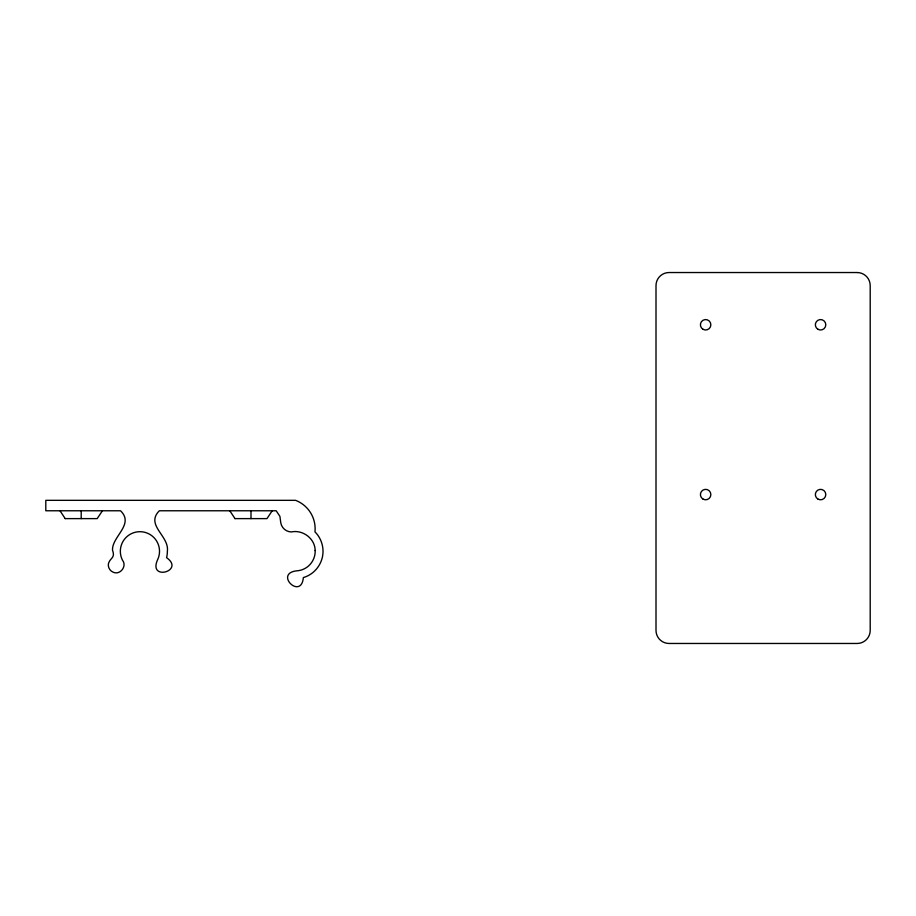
<?xml version="1.0" encoding="UTF-8"?>
<svg xmlns="http://www.w3.org/2000/svg" width="916" height="916" viewBox="0 0 916 916"><rect width="100%" height="100%" fill="white"/><g stroke="black" fill="none" stroke-linecap="round" stroke-linejoin="round"><path stroke-width="1.37" d="M102.409 510.773L97.188 518.616L65.219 518.616M272.201 510.773L266.98 518.616L235.011 518.616M229.79 510.773L235.011 518.616M59.998 510.773L65.219 518.616M250.995 510.773L250.995 518.616M81.203 510.773L81.203 518.616M315.161 550.505C315.493 557.638 311.6 564.725 305.371 568.241A19.591 19.591 0 0 1 296.601 570.84C273.781 573.588 301.261 600.415 303.356 577.572A27.434 27.434 0 0 0 309.287 575.03C315.871 571.275 320.68 564.657 322.363 557.283A18.675 18.675 0 0 0 322.672 555.565C324.081 547.047 321.127 537.955 314.978 531.887A30.491 30.491 0 0 0 295.582 500.331L45.8 500.331L45.8 510.773L120.534 510.773C134.721 524.41 111.786 536.57 112.519 550.207C115.576 558.268 110.069 557.604 108.409 563.775C107.836 567.141 109.783 570.725 112.92 572.088C119.916 575.706 127.381 566.248 122.469 560.168A19.591 19.591 0 0 1 139.93 531.692A19.591 19.591 0 0 1 157.392 560.168C148.358 581.305 185.33 570.92 166.597 557.684A27.434 27.434 0 0 0 167.365 551.283C169.506 535.883 145.026 525.154 159.338 510.773L276.185 510.773L279.907 516.361L280.8 522.956A10.958 10.958 0 0 0 291.345 531.944C302.807 529.471 315.058 538.619 315.161 550.505M857.136 272.533L669.058 272.533A13.064 13.064 0 0 0 656.005 285.597L656.005 630.403A13.064 13.064 0 0 0 669.058 643.467L857.136 643.467A13.064 13.064 0 0 0 870.2 630.403L870.2 285.597A13.064 13.064 0 0 0 857.136 272.533M817.954 329.302A5.221 5.221 0 0 0 825.797 324.779A5.221 5.221 0 0 0 817.954 320.257A5.221 5.221 0 0 0 817.954 329.302M703.019 499.094A5.221 5.221 0 0 0 710.862 494.571A5.221 5.221 0 0 0 703.019 490.049A5.221 5.221 0 0 0 703.019 499.094M817.954 499.094A5.221 5.221 0 0 0 825.797 494.571A5.221 5.221 0 0 0 817.954 490.049A5.221 5.221 0 0 0 817.954 499.094M703.019 329.302A5.221 5.221 0 0 0 710.862 324.779A5.221 5.221 0 0 0 703.019 320.257A5.221 5.221 0 0 0 703.019 329.302"/></g></svg>
